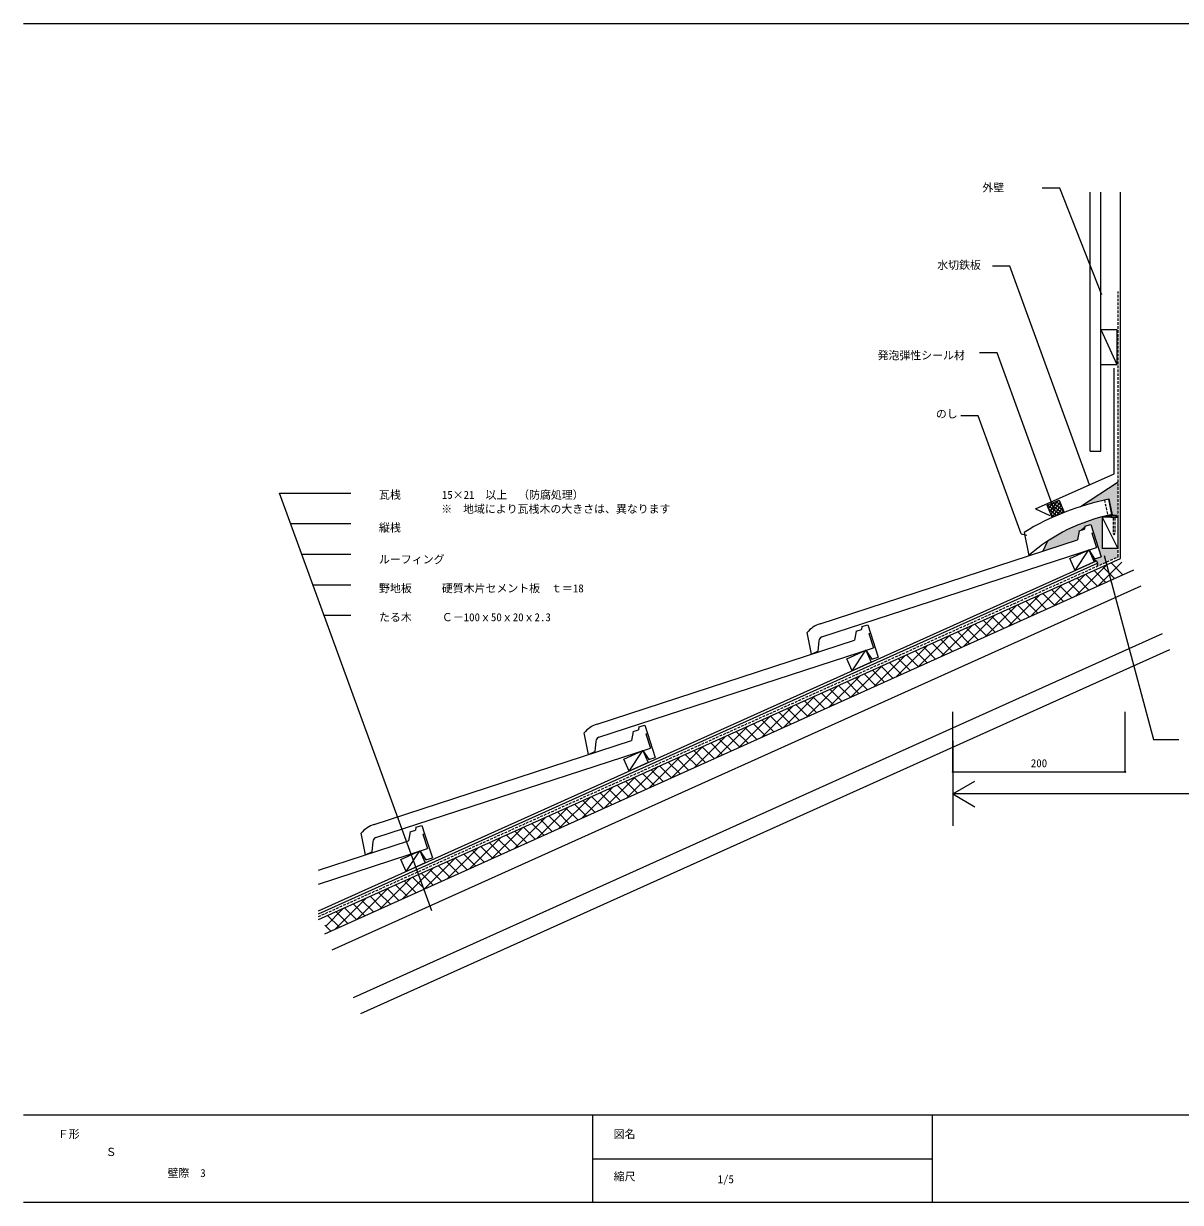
# Model space of a CAD drawing. Units: millimetres, scale not verified. Extents: x -198 to 202, y -140 to 130.
# Drawn here: x -197.6 to 67.4, y -140 to 130 of the extents above; entities that cross this region are included whole.
import ezdxf
from ezdxf.enums import TextEntityAlignment as Align

# ---------------------------------------------------------------- set-up
doc = ezdxf.new("R2010")
doc.units = ezdxf.units.MM
doc.header["$LTSCALE"] = 0.5
doc.header["$PDMODE"] = 32
doc.header["$PDSIZE"] = 0.25
doc.linetypes.add('DASHED1', pattern=[1.8, 1.2, -0.6])
for name, color, linetype, lineweight in [('0-0', 5, 'Continuous', 18), ('0-1', 7, 'Continuous', 18), ('1-0', 7, 'Continuous', 18), ('1-1', 7, 'Continuous', 18), ('1-2', 3, 'Continuous', 18), ('1-3', 7, 'Continuous', 18), ('1-4', 7, 'Continuous', 18), ('1-5', 8, 'Continuous', 18)]:
    doc.layers.add(name, color=color, linetype=linetype, lineweight=lineweight)
doc.layers.add('1-6_ADD_LINE', color=8, linetype='Continuous')
doc.styles.add('ＭＳ ゴシック', font='')
doc.styles.get('ＭＳ ゴシック').set_extended_font_data('MS Gothic')

msp = doc.modelspace()

# ---------------------------------------------------------------- linework, layer by layer
at = {"layer": '0-0'}
for p, q in [((-197.5676, 130.0135), (202.4324, 130.0135)), ((202.4324, -119.9865), (-197.5676, -119.9865)), ((-67.2973, -119.9865), (-67.2973, -139.9865)), ((10.5405, -119.9865), (10.5405, -139.9865)), ((-67.2973, -129.9865), (10.5405, -129.9865)), ((202.4324, -139.9865), (-197.5676, -139.9865))]:
    msp.add_line(p, q, dxfattribs=at)
at = {"layer": '0-1'}
for p, q in [((-138.9288, 22.4937), (-122.6496, 22.4937)), ((-136.381, 15.4937), (-122.6496, 15.4937)), ((-133.8332, 8.4937), (-122.6496, 8.4937)), ((-131.2854, 1.4937), (-122.6496, 1.4937)), ((-128.7376, -5.5063), (-122.6496, -5.5063))]:
    msp.add_line(p, q, dxfattribs=at)
at = {"layer": '1-0', "color": 3, "linetype": 'DASHED1'}
for p, q in [((53.1116, 7.9004), (53.1116, 68.6205)), ((-130.0477, -74.5213), (53.1116, 7.9004))]:
    msp.add_line(p, q, dxfattribs=at)
at = {"layer": '1-0'}
msp.add_line((-130.0477, -73.8634), (48.4031, 6.4395), dxfattribs=at)
for points in [[(-130.0477, -75.1793), (53.646, 7.4829), (53.646, 91.4018)], [(-130.0477, -73.2054), (48.1569, 6.9867), (48.4031, 6.4395)]]:
    msp.add_lwpolyline(points, dxfattribs=at)
at = {"layer": '1-1'}
for p, q in [((46.7116, 32.1113), (46.7116, 91.4018)), ((49.1116, 32.1113), (49.1116, 91.4018)), ((49.1116, 59.9198), (52.7858, 59.9198)), ((49.1116, 59.9198), (52.7858, 51.9198)), ((49.1116, 51.9198), (52.7858, 51.9198)), ((46.7116, 32.1113), (49.1116, 32.1113)), ((53.0264, 16.9815), (49.4159, 16.9815)), ((49.4159, 16.9815), (49.4159, 9.7815)), ((49.4159, 16.966), (53.0264, 9.7815)), ((50.7269, 17.2398), (51.7601, 17.4602)), ((51.9364, 17.0248), (51.9364, 16.805)), ((52.3364, 17.0248), (52.3364, 16.805)), ((53.0264, 16.9815), (53.0264, 9.7815)), ((43.2639, 4.7849), (46.4101, 9.4904)), ((53.0264, 9.7815), (49.4159, 9.7815)), ((48.1569, 6.9867), (43.2639, 4.7849)), ((-7.8037, -18.1956), (-4.6575, -13.4901)), ((-58.8713, -41.176), (-55.7251, -36.4705)), ((-109.9389, -64.1564), (-106.7927, -59.4509))]:
    msp.add_line(p, q, dxfattribs=at)
at = {"layer": '1-1', "color": 2}
for p, q in [((52.1997, 26.9082), (52.1997, 51.1113)), ((34.1883, 18.8899), (37.4333, 17.3356))]:
    msp.add_line(p, q, dxfattribs=at)
at = {"layer": '1-1', "linetype": 'DASHED1'}
for p, q in [((49.9601, 20.9151), (50.7269, 17.2398)), ((51.9364, 16.805), (51.9364, 13.3063)), ((51.9364, 13.3063), (52.1364, 12.9307))]:
    msp.add_line(p, q, dxfattribs=at)
at = {"layer": '1-1'}
for points in [[(49.9601, 20.9151), (50.9841, 21.1335), (51.7601, 17.4602)], [(50.7252, 17.2478), (51.4642, 16.9965), (52.841, 16.9965)], [(43.2639, 4.7849), (42.0328, 7.5206), (46.4101, 9.4904), (47.6411, 6.7546)]]:
    msp.add_lwpolyline(points, dxfattribs=at)
for points in [[(51.5364, 17.0248), (52.7364, 17.0248), (52.7364, 17.3248), (51.5364, 17.3248)], [(-7.8037, -18.1956), (-9.0348, -15.4598), (-4.6575, -13.4901), (-3.4265, -16.2258)], [(-58.8713, -41.176), (-60.1024, -38.4403), (-55.7251, -36.4705), (-54.4941, -39.2063)], [(-109.9389, -64.1564), (-111.17, -61.4207), (-106.7927, -59.4509), (-105.5617, -62.1867)]]:
    msp.add_lwpolyline(points, close=True, dxfattribs=at)
at = {"layer": '1-1', "linetype": 'DASHED1'}
msp.add_lwpolyline([(52.3364, 16.805), (52.3364, 13.3063), (52.1364, 12.9307)], dxfattribs=at)
at = {"layer": '1-2'}
for p, q in [((44.1604, 13.8053), (43.7681, 11.7839)), ((44.1604, 13.8053), (45.3738, 14.2013)), ((45.4953, 14.8721), (45.3738, 14.2013)), ((45.4953, 14.8721), (46.8262, 15.3064)), ((46.8262, 15.3064), (47.4467, 13.4051)), ((-15.1726, -7.4512), (43.7681, 11.7839)), ((47.0664, 13.281), (47.4467, 13.4051)), ((47.0664, 13.281), (48.1212, 10.0488)), ((-14.765, -10.4739), (48.1212, 10.0488)), ((-5.5723, -8.1083), (-4.2414, -7.674)), ((-4.2414, -7.674), (-3.6209, -9.5753)), ((-17.1138, -14.3961), (-18.0872, -9.4543)), ((-6.9072, -9.1751), (-7.2995, -11.1965)), ((-6.9072, -9.1751), (-5.6938, -8.7791)), ((-5.5723, -8.1083), (-5.6938, -8.7791)), ((-4.0012, -9.6994), (-3.6209, -9.5753)), ((-4.0012, -9.6994), (-2.9464, -12.9316)), ((-66.2402, -30.4317), (-7.2995, -11.1965)), ((-65.8326, -33.4544), (-2.9464, -12.9316)), ((-15.4517, -11.3463), (-15.6408, -13.7526)), ((-17.1138, -14.3961), (-15.6408, -13.7526)), ((-57.9748, -32.1555), (-58.3671, -34.177)), ((-57.9748, -32.1555), (-56.7614, -31.7595)), ((-56.6399, -31.0888), (-56.7614, -31.7595)), ((-56.6399, -31.0888), (-55.309, -30.6544)), ((-55.309, -30.6544), (-54.6885, -32.5557)), ((-117.3078, -53.4121), (-58.3671, -34.177)), ((-68.1814, -37.3766), (-69.1548, -32.4347)), ((-66.5193, -34.3267), (-66.7084, -36.7331)), ((-55.0688, -32.6798), (-54.6885, -32.5557)), ((-55.0688, -32.6798), (-54.014, -35.9121)), ((-116.9002, -56.4348), (-54.014, -35.9121)), ((-68.1814, -37.3766), (-66.7084, -36.7331)), ((-107.7151, -54.0705), (-106.3848, -53.6343)), ((-106.3848, -53.6343), (-105.7616, -55.5347)), ((-119.249, -60.357), (-120.2224, -55.4152)), ((-109.0485, -55.1391), (-109.4379, -57.1611)), ((-109.0485, -55.1391), (-107.8356, -54.7414)), ((-107.7151, -54.0705), (-107.8356, -54.7414)), ((-106.1417, -55.6593), (-105.7616, -55.5347)), ((-106.1417, -55.6593), (-105.0824, -58.8901)), ((-130.0477, -63.919), (-109.4379, -57.1611)), ((-130.0477, -67.0762), (-105.0824, -58.8901)), ((-117.5869, -57.3071), (-117.7759, -59.7135)), ((-119.249, -60.357), (-117.7759, -59.7135))]:
    msp.add_line(p, q, dxfattribs=at)
at = {"layer": '1-2', "color": 7}
for p, q in [((46.8262, 15.3064), (47.4467, 13.4051)), ((30.8842, 13.1742), (32.2217, 12.8706)), ((47.4467, 13.4051), (49.2461, 7.8913)), ((-4.2414, -7.674), (-3.6209, -9.5753)), ((-3.6209, -9.5753), (-1.8215, -15.0891)), ((-55.309, -30.6544), (-54.6885, -32.5557)), ((-54.6885, -32.5557), (-52.8891, -38.0695)), ((-106.3848, -53.6343), (-105.7616, -55.5347)), ((-105.7616, -55.5347), (-103.9545, -61.046))]:
    msp.add_line(p, q, dxfattribs=at)
for points in [[(46.4101, 9.4904), (47.725, 7.3949), (49.2461, 7.8913)], [(49.9225, 8.1709), (61.2097, -33.9533), (66.9973, -33.9533)], [(-4.6575, -13.4901), (-3.3426, -15.5855), (-1.8215, -15.0891)], [(-55.7251, -36.4705), (-54.4102, -38.5659), (-52.8891, -38.0695)], [(-106.7927, -59.4509), (-105.4748, -61.5445), (-103.9545, -61.046)]]:
    msp.add_lwpolyline(points, dxfattribs=at)
at = {"layer": '1-2'}
for centre, radius, start, end in [((-13.3762, -13.1871), 6.0106, 107.38989, 141.60803), ((-14.4548, -11.4246), 1, 108.07393, 175.5087), ((-64.4438, -36.1676), 6.0106, 107.38989, 141.60803), ((-65.5224, -34.405), 1, 108.07393, 175.5087), ((-115.5114, -59.148), 6.0106, 107.38989, 141.60803), ((-116.59, -57.3855), 1, 108.07393, 175.5087)]:
    msp.add_arc(centre, radius, start, end, dxfattribs=at)
at = {"layer": '1-3', "color": 2}
msp.add_line((34.1883, 18.8899), (52.1997, 26.9082), dxfattribs=at)
at = {"layer": '1-3'}
for p, q in [((36.9135, 19.4771), (37.1808, 19.8273)), ((36.9784, 19.7433), (39.7343, 17.6397)), ((37.1795, 18.8368), (38.2862, 20.2866)), ((37.4456, 18.1964), (39.3916, 20.7459)), ((37.6187, 20.0093), (40.3747, 17.9057)), ((37.7116, 17.5561), (39.8152, 20.312)), ((37.9777, 16.9158), (40.0813, 19.6717)), ((38.2591, 20.2753), (40.5603, 18.5188)), ((38.8994, 20.5414), (40.101, 19.6242)), ((39.0763, 17.3663), (40.3473, 19.0314)), ((39.5397, 20.8074), (39.6417, 20.7295)), ((37.1807, 18.8341), (39.094, 17.3736)), ((37.6399, 17.7287), (38.4537, 17.1076)), ((40.1817, 17.8255), (40.6133, 18.391))]:
    msp.add_line(p, q, dxfattribs=at)
at = {"layer": '1-3', "color": 3}
for p, q in [((51.6565, 17.5454), (50.9438, 21.0742)), ((31.5622, 13.4871), (32.6313, 8.194))]:
    msp.add_line(p, q, dxfattribs=at)
at = {"layer": '1-3'}
msp.add_lwpolyline([(37.9798, 16.9107), (36.8287, 19.6811), (39.5991, 20.8321), (40.7502, 18.0617)], close=True, dxfattribs=at)
at = {"layer": '1-3', "color": 3}
for centre, radius, end in [((62.8551, -37.903), 60.168, 121.33833), ((59.8943, -23.243), 41.612, 130.93269)]:
    msp.add_arc(centre, radius, 101.41805, end, dxfattribs=at)
at = {"layer": '1-4'}
for p, q in [((39.7224, 92.3133), (35.7224, 92.3133)), ((49.3512, 67.8582), (39.7224, 92.3133)), ((28.3334, 74.4682), (24.3334, 74.4682)), ((46.558, 24.3966), (28.3334, 74.4682)), ((52.7858, 59.9198), (52.7858, 51.9198)), ((25.3854, 54.5832), (21.3854, 54.5832)), ((38.3787, 18.8844), (25.3854, 54.5832)), ((21.0605, 40.1646), (17.0605, 40.1646)), ((30.8842, 13.1742), (21.0605, 40.1646)), ((-104.1018, -73.1928), (-138.9288, 22.4937)), ((43.4052, -1.0732), (50.5828, 6.1045)), ((48.5477, 1.241), (53.9298, 6.623)), ((49.5335, 5.6323), (52.2561, 2.9097)), ((51.4842, 6.5101), (54.2067, 3.7875)), ((-128.5704, -78.4622), (56.7234, 4.92)), ((38.2626, -3.3873), (45.4402, 3.7903)), ((43.6816, 2.9989), (46.4041, 0.2764)), ((45.6322, 3.8767), (48.3548, 1.1542)), ((47.5829, 4.7545), (50.3055, 2.032)), ((-126.9289, -82.1099), (58.3648, 1.2723)), ((33.12, -5.7015), (40.2976, 1.4761)), ((37.8297, 0.3656), (40.5522, -2.357)), ((39.7803, 1.2433), (42.5029, -1.4792)), ((41.7309, 2.1211), (44.4535, -0.6014)), ((27.9774, -8.0157), (35.155, -0.838)), ((31.9777, -2.2678), (34.7003, -4.9904)), ((33.9284, -1.39), (36.6509, -4.1126)), ((35.879, -0.5122), (38.6016, -3.2348)), ((22.8348, -10.3299), (30.0124, -3.1522)), ((26.1258, -4.9012), (28.8483, -7.6237)), ((28.0764, -4.0234), (30.799, -6.746)), ((30.0271, -3.1456), (32.7496, -5.8682)), ((12.5496, -14.9582), (19.7272, -7.7805)), ((17.6921, -12.644), (24.8698, -5.4664)), ((20.2739, -7.5346), (22.9964, -10.2571)), ((22.2245, -6.6568), (24.947, -9.3793)), ((24.1751, -5.779), (26.8977, -8.5015)), ((-122.0045, -93.0529), (63.2892, -9.6707)), ((7.407, -17.2724), (14.5846, -10.0947)), ((14.4219, -10.1679), (17.1445, -12.8905)), ((16.3725, -9.2901), (19.0951, -12.0127)), ((18.3232, -8.4124), (21.0457, -11.1349)), ((-120.3631, -96.7006), (64.9307, -13.3184)), ((2.2644, -19.5865), (9.442, -12.4089)), ((8.57, -12.8013), (11.2925, -15.5239)), ((10.5206, -11.9235), (13.2432, -14.6461)), ((12.4713, -11.0457), (15.1938, -13.7683)), ((-2.8782, -21.9007), (4.2994, -14.7231)), ((2.718, -15.4347), (5.4406, -18.1572)), ((4.6687, -14.5569), (7.3912, -17.2795)), ((6.6193, -13.6791), (9.3419, -16.4017)), ((-8.0208, -24.2149), (-0.8432, -17.0372)), ((-3.1339, -18.068), (-0.4113, -20.7906)), ((-1.1833, -17.1903), (1.5393, -19.9128)), ((0.7674, -16.3125), (3.4899, -19.035)), ((-13.1634, -26.529), (-5.9858, -19.3514)), ((-10.9365, -21.5792), (-8.214, -24.3018)), ((-8.9859, -20.7014), (-6.2633, -23.424)), ((-7.0352, -19.8236), (-4.3127, -22.5462)), ((-5.0846, -18.9459), (-2.362, -21.6684)), ((-23.4486, -31.1574), (-16.271, -23.9797)), ((-18.306, -28.8432), (-11.1284, -21.6656)), ((-16.7885, -24.2126), (-14.0659, -26.9351)), ((-14.8378, -23.3348), (-12.1152, -26.0574)), ((-12.8871, -22.457), (-10.1646, -25.1796)), ((-28.5912, -33.4715), (-21.4136, -26.2939)), ((-22.6404, -26.846), (-19.9178, -29.5685)), ((-20.6897, -25.9682), (-17.9672, -28.6907)), ((-18.7391, -25.0904), (-16.0165, -27.8129)), ((-33.7338, -35.7857), (-26.5562, -28.6081)), ((-28.4923, -29.4793), (-25.7698, -32.2019)), ((-26.5417, -28.6015), (-23.8191, -31.3241)), ((-24.591, -27.7238), (-21.8685, -30.4463)), ((15.2461, -41.3566), (15.2461, -27.6401)), ((54.7117, -41.3566), (54.7117, -27.6401)), ((-38.8764, -38.0999), (-31.6988, -30.9222)), ((-34.3442, -32.1127), (-31.6217, -34.8353)), ((-32.3936, -31.2349), (-29.671, -33.9575)), ((-30.443, -30.3571), (-27.7204, -33.0797)), ((-44.019, -40.414), (-36.8414, -33.2364)), ((-40.1962, -34.7461), (-37.4736, -37.4686)), ((-38.2455, -33.8683), (-35.523, -36.5908)), ((-36.2949, -32.9905), (-33.5724, -35.7131)), ((15.2461, -34.2738), (15.2461, -53.7043)), ((-49.1616, -42.7282), (-41.9839, -35.5506)), ((-46.0481, -37.3795), (-43.3256, -40.102)), ((-44.0975, -36.5017), (-41.3749, -39.2242)), ((-42.1468, -35.6239), (-39.4243, -38.3464)), ((-59.4468, -47.3565), (-52.2691, -40.1789)), ((-54.3042, -45.0424), (-47.1265, -37.8647)), ((-51.9001, -40.0128), (-49.1775, -42.7354)), ((-49.9494, -39.135), (-47.2269, -41.8576)), ((-47.9988, -38.2572), (-45.2762, -40.9798)), ((-64.5894, -49.6707), (-57.4117, -42.4931)), ((-57.752, -42.6462), (-55.0294, -45.3687)), ((-55.8013, -41.7684), (-53.0788, -44.4909)), ((-53.8507, -40.8906), (-51.1281, -43.6132)), ((15.2461, -41.3566), (54.7117, -41.3566)), ((-69.732, -51.9849), (-62.5543, -44.8072)), ((-63.6038, -45.2795), (-60.8813, -48.0021)), ((-61.6532, -44.4017), (-58.9307, -47.1243)), ((-59.7026, -43.524), (-56.98, -46.2465)), ((15.2461, -46.436), (20.2822, -43.5284)), ((-74.8746, -54.2991), (-67.6969, -47.1214)), ((-69.4558, -47.9129), (-66.7332, -50.6354)), ((-67.5051, -47.0351), (-64.7826, -49.7577)), ((-65.5545, -46.1573), (-62.8319, -48.8799)), ((15.2461, -46.436), (20.2822, -49.3436)), ((70.7631, -46.436), (15.2461, -46.436)), ((-80.0172, -56.6132), (-72.8395, -49.4356)), ((-75.3077, -50.5462), (-72.5851, -53.2688)), ((-73.357, -49.6685), (-70.6345, -52.391)), ((-71.4064, -48.7907), (-68.6838, -51.5132)), ((-85.1598, -58.9274), (-77.9821, -51.7497)), ((-81.1596, -53.1796), (-78.437, -55.9021)), ((-79.2089, -52.3018), (-76.4864, -55.0244)), ((-77.2583, -51.424), (-74.5357, -54.1466)), ((-95.445, -63.5557), (-88.2673, -56.3781)), ((-90.3024, -61.2416), (-83.1247, -54.0639)), ((-88.9621, -56.6907), (-86.2395, -59.4133)), ((-87.0114, -55.8129), (-84.2889, -58.5355)), ((-85.0608, -54.9352), (-82.3383, -57.6577)), ((-83.1102, -54.0574), (-80.3876, -56.7799)), ((-100.5875, -65.8699), (-93.4099, -58.6922)), ((-94.814, -59.3241), (-92.0914, -62.0466)), ((-92.8633, -58.4463), (-90.1408, -61.1689)), ((-90.9127, -57.5685), (-88.1902, -60.2911)), ((-105.7301, -68.1841), (-98.5525, -61.0064)), ((-100.6659, -61.9575), (-97.9433, -64.68)), ((-98.7153, -61.0797), (-95.9927, -63.8022)), ((-96.7646, -60.2019), (-94.0421, -62.9244)), ((-110.8727, -70.4982), (-103.6951, -63.3206)), ((-106.5178, -64.5908), (-103.7952, -67.3134)), ((-104.5672, -63.713), (-101.8446, -66.4356)), ((-102.6165, -62.8352), (-99.894, -65.5578)), ((-116.0153, -72.8124), (-108.8377, -65.6348)), ((-112.3697, -67.2242), (-109.6471, -69.9467)), ((-110.4191, -66.3464), (-107.6965, -69.0689)), ((-108.4684, -65.4686), (-105.7459, -68.1911)), ((-121.1579, -75.1266), (-113.9803, -67.9489)), ((-118.2216, -69.8575), (-115.499, -72.5801)), ((-116.271, -68.9797), (-113.5484, -71.7023)), ((-114.3203, -68.1019), (-111.5978, -70.8245)), ((-128.4482, -76.7599), (-124.2655, -72.5773)), ((-126.3005, -77.4407), (-119.1229, -70.2631)), ((-124.0735, -72.4909), (-121.3509, -75.2134)), ((-122.1229, -71.6131), (-119.4003, -74.3356)), ((-120.1722, -70.7353), (-117.4497, -73.4579)), ((-127.9748, -74.2464), (-125.2522, -76.969)), ((-126.0241, -73.3687), (-123.3016, -76.0912)), ((-128.5778, -76.4718), (-127.2028, -77.8468))]:
    msp.add_line(p, q, dxfattribs=at)
for p in [(15.2461, -41.3566), (54.7117, -41.3566)]:
    msp.add_point(p, dxfattribs=at)
at = {"layer": '1-5', "color": 7}
for p, q in [((44.4935, 19.3948), (53.1116, 25.0574)), ((36.8931, 11.4341), (35.8335, 9.1944)), ((48.4031, 6.4395), (48.284, 5.728))]:
    msp.add_line(p, q, dxfattribs=at)
at = {"layer": '1-5'}
for points in [[(53.1116, 25.0574), (44.4935, 19.3948), (46.2113, 19.9157)], [(53.1116, 25.0574), (46.2113, 19.9157), (47.8791, 20.3661)], [(53.1116, 25.0574), (47.8791, 20.3661), (49.5104, 20.7678)], [(53.1116, 25.0574), (49.5104, 20.7678), (50.9439, 21.0742)], [(53.1116, 25.0574), (50.9439, 21.0742), (51.6565, 17.5454)], [(53.1116, 25.0574), (51.6565, 17.5454), (51.7832, 17.5177)], [(53.1116, 7.9004), (53.115, 25.1034), (53.1116, 25.0574)], [(51.6565, 17.5454), (48.4595, 16.8116), (47.2167, 16.3973)], [(51.6565, 17.5454), (49.7022, 17.1168), (48.4595, 16.8116)], [(35.8335, 9.1944), (43.7681, 11.7839), (44.1604, 13.8053)], [(36.8931, 11.4341), (35.8335, 9.1944), (44.1604, 13.8053)], [(36.8931, 11.4341), (44.1604, 13.8053), (45.4953, 14.8721)], [(44.1604, 13.8053), (45.3738, 14.2013), (45.4953, 14.8721)], [(47.725, 7.3949), (46.41, 9.4903), (47.6411, 6.7546)], [(47.725, 7.3949), (47.6411, 6.7546), (48.1569, 6.9867)], [(53.1116, 7.9004), (49.2461, 7.8913), (47.725, 7.3949)], [(53.1116, 7.9004), (47.725, 7.3949), (48.1569, 6.9867)], [(53.1116, 7.9004), (48.1569, 6.9867), (48.4031, 6.4395)], [(48.4031, 6.4395), (48.284, 5.728), (53.1116, 7.9004)]]:
    msp.add_solid(points, dxfattribs=at)
at = {"layer": '1-6_ADD_LINE'}
for points in [[(52.7364, 17.3248), (53.115, 25.1034), (51.753, 17.494)], [(52.7364, 17.3248), (53.1116, 17.005), (53.115, 25.1034)], [(36.8931, 11.4341), (46.8262, 15.3064), (49.4159, 16.9815)], [(36.8931, 11.4341), (49.4159, 16.9815), (47.1454, 16.3287)], [(36.8931, 11.4341), (47.1454, 16.3287), (45.3394, 15.7516)], [(49.4159, 16.9815), (46.8262, 15.3064), (49.4159, 9.7815), (49.2461, 7.8913)], [(51.7832, 17.5177), (51.6565, 17.5454), (49.4159, 16.9815)], [(49.4159, 16.9815), (51.5364, 17.3248), (51.7832, 17.5177)], [(49.4159, 16.9815), (51.5364, 16.9815), (51.5364, 17.3248)], [(51.753, 17.494), (51.5364, 17.3248), (52.7364, 17.3248)], [(51.7832, 17.5177), (51.6565, 17.5454), (51.6565, 17.5454)], [(52.7364, 17.3248), (52.7364, 16.9815), (53.1116, 17.005)], [(36.8931, 11.4341), (45.3394, 15.7516), (43.7941, 15.0813)], [(36.8931, 11.4341), (43.7941, 15.0813), (42.3977, 14.5227)], [(36.8931, 11.4341), (42.3977, 14.5227), (41.2619, 13.9269)], [(36.8931, 11.4341), (41.2619, 13.9269), (39.1766, 12.8471)], [(36.8931, 11.4341), (39.1766, 12.8471), (37.9292, 12.1395)], [(49.4159, 9.7815), (49.2461, 7.8913), (53.0264, 9.7815), (53.1116, 7.9004)]]:
    msp.add_solid(points, dxfattribs=at)

# ---------------------------------------------------------------- texts
at = {"layer": '0-0', "color": 7, "style": 'ＭＳ ゴシック'}
for s, p in [('Ｆ形', (-189.7297, -125.7973)), ('図名', (-62.4324, -125.7973)), ('縮尺', (-62.4324, -135.527)), ('1/5', (-38.6278, -136.1375))]:
    msp.add_text(s, height=1.833, dxfattribs=at).set_placement(p, align=Align.BOTTOM_LEFT)
at = {"layer": '0-1', "style": 'ＭＳ ゴシック'}
for s, p in [('瓦桟', (-116.1631, 20.6053)), ('縦桟', (-116.1631, 13.1014)), ('ルーフィング', (-116.1631, 5.8182)), ('野地板', (-116.1631, -0.8029)), ('たる木', (-116.1631, -7.424))]:
    msp.add_text(s, height=1.833, dxfattribs=at).set_placement(p, align=Align.BOTTOM_LEFT)
at = {"layer": '1-4', "style": 'ＭＳ ゴシック'}
for s, p in [('外壁', (22.0153, 90.9777)), ('水切鉄板', (11.672, 73.2462)), ('発泡弾性シール材', (-1.9959, 52.5596)), ('のし', (11.3642, 39.1511)), ('15×21\u3000以上\u3000（防腐処理）', (-101.7814, 20.6053)), ('※\u3000地域により瓦桟木の大きさは、異なります', (-101.922, 17.3719)), ('硬質木片セメント板\u3000ｔ＝18', (-101.7814, -0.8029)), ('Ｃ－100ｘ50ｘ20ｘ2.3', (-101.7814, -7.424)), ('200', (33.1039, -40.8566)), ('Ｓ', (-178.7681, -129.91)), ('壁際\u30003', (-164.6024, -134.7264))]:
    msp.add_text(s, height=1.833, dxfattribs=at).set_placement(p, align=Align.BOTTOM_LEFT)

doc.saveas('drawing.dxf')
